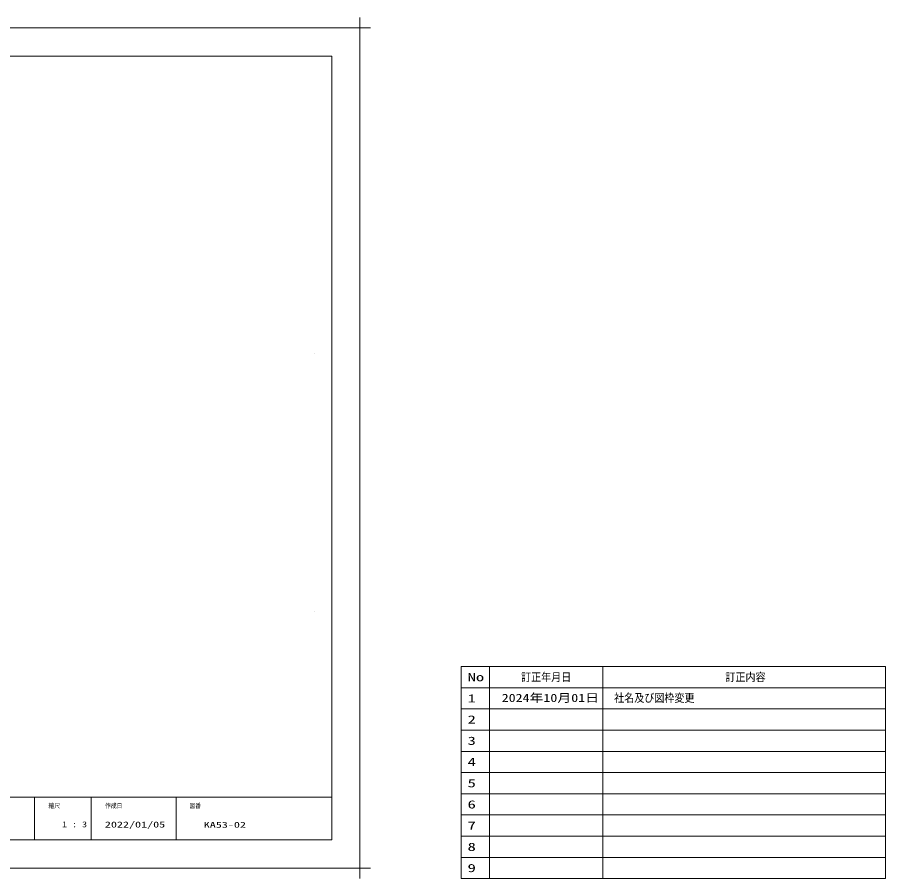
# Model space of a CAD drawing. Units: millimetres on the paper. Extents: x -305 to 305, y -152 to 152.
# Drawn here: x -2.1 to 304.8, y -152.3 to 152.3 of the extents above; entities that cross this region are included whole.
import ezdxf
from ezdxf.enums import TextEntityAlignment as Align

# ---------------------------------------------------------------- set-up
doc = ezdxf.new("R2010")
doc.units = ezdxf.units.MM
for name, color, linetype, lineweight in [('0-0_0', 7, 'Continuous', 9), ('0-2_S1', 7, 'Continuous', 9), ('0-3_1図面枠', 7, 'Continuous', 9), ('0-4_図面枠', 3, 'Continuous', 9), ('0-5_DEFPOINTS', 7, 'Continuous', 9)]:
    doc.layers.add(name, color=color, linetype=linetype, lineweight=lineweight)
doc.styles.add('ＭＳ ゴシック', font='')
doc.styles.get('ＭＳ ゴシック').set_extended_font_data('MS Gothic')

# ---------------------------------------------------------------- blocks, each defined once
blk = doc.blocks.new('グループ-6')
at = {"layer": '0-3_1図面枠'}
for p, q in [((-4200, 2895), (-4200, 3045)), ((4200, 2895), (4200, 3045)), ((-4275, 2970), (-4125, 2970)), ((4275, 2970), (4125, 2970)), ((-4200, -2895), (-4200, -3045)), ((4200, -2895), (4200, -3045)), ((-4275, -2970), (-4125, -2970)), ((4275, -2970), (4125, -2970))]:
    blk.add_line(p, q, dxfattribs=at)

msp = doc.modelspace()

# ---------------------------------------------------------------- linework, layer by layer
at = {"layer": '0-0_0'}
for p, q in [((154.767, -77.252), (154.767, -152.252)), ((154.767, -77.252), (304.767, -77.252)), ((164.767, -77.252), (164.767, -152.252)), ((204.767, -77.252), (204.767, -152.252)), ((304.767, -77.252), (304.767, -152.252)), ((154.767, -84.752), (304.767, -84.752)), ((154.767, -92.252), (304.767, -92.252)), ((154.767, -99.752), (304.767, -99.752)), ((154.767, -107.252), (304.767, -107.252)), ((154.767, -114.752), (304.767, -114.752)), ((154.767, -122.252), (304.767, -122.252)), ((3.983, -123.498), (3.983, -138.498)), ((23.983, -123.498), (23.983, -138.498)), ((53.983, -123.498), (53.983, -138.498)), ((154.767, -129.752), (304.767, -129.752)), ((154.767, -137.252), (304.767, -137.252)), ((154.767, -144.752), (304.767, -144.752)), ((154.767, -152.252), (304.767, -152.252))]:
    msp.add_line(p, q, dxfattribs=at)
at = {"layer": '0-2_S1'}
for points in [[(103.006, 33.375), (103.006, 33.371), (103.007, 33.371), (103.007, 33.371), (103.008, 33.371), (103.008, 33.372), (103.009, 33.372), (103.009, 33.372), (103.009, 33.372), (103.01, 33.373), (103.01, 33.373), (103.01, 33.374), (103.01, 33.374), (103.01, 33.375), (103.01, 33.375), (103.01, 33.375), (103.01, 33.376), (103.01, 33.376), (103.01, 33.377), (103.009, 33.377), (103.009, 33.378), (103.009, 33.378), (103.008, 33.378), (103.008, 33.378), (103.007, 33.378), (103.007, 33.379), (103.006, 33.379)], [(103.006, -57.875), (103.006, -57.879), (103.007, -57.879), (103.007, -57.879), (103.008, -57.879), (103.008, -57.878), (103.009, -57.878), (103.009, -57.878), (103.009, -57.878), (103.01, -57.877), (103.01, -57.877), (103.01, -57.876), (103.01, -57.876), (103.01, -57.875), (103.01, -57.875), (103.01, -57.875), (103.01, -57.874), (103.01, -57.874), (103.01, -57.873), (103.009, -57.873), (103.009, -57.872), (103.009, -57.872), (103.008, -57.872), (103.008, -57.872), (103.007, -57.872), (103.007, -57.871), (103.006, -57.871)]]:
    msp.add_lwpolyline(points, close=True, dxfattribs=at)
at = {"layer": '0-4_図面枠'}
msp.add_line((-291.017, -123.498), (108.983, -123.498), dxfattribs=at)
msp.add_lwpolyline([(-291.017, -138.498), (108.983, -138.498), (108.983, 138.502), (-291.017, 138.502)], close=True, dxfattribs=at)
at = {"layer": '0-5_DEFPOINTS'}
for p, q in [((118.983, 148.502), (-301.017, 148.502)), ((118.983, -148.498), (118.983, 148.502)), ((118.983, -148.498), (-301.017, -148.498))]:
    msp.add_line(p, q, dxfattribs=at)

# ---------------------------------------------------------------- block references
at = {"layer": '0-3_1図面枠', "xscale": 0.05, "yscale": 0.05}
msp.add_blockref('グループ-6', (-91.017, 0.002), dxfattribs=at)

# ---------------------------------------------------------------- texts
at = {"layer": '0-3_1図面枠', "style": 'ＭＳ ゴシック'}
for s, height, width, p in [('縮尺', 1.628, 0.9, (8.896, -127.769)), ('作成日', 1.628, 0.9, (28.857, -127.788)), ('図番', 1.628, 0.9, (58.732, -127.759)), ('2022/01/05', 2.089, 1.5, (28.822, -134.801)), ('1 : 3', 2.089, 1.25, (13.65, -134.738)), ('KA53-02', 2.089, 1.5, (63.761, -134.899))]:
    msp.add_text(s, height=height, dxfattribs=dict(at, width=width)).set_placement(p, align=Align.BOTTOM_LEFT)
at = {"layer": '0-4_図面枠', "style": 'ＭＳ ゴシック'}
for s, height, width, p in [('No', 2.889, 1.5, (156.995, -83.321)), ('訂正年月日', 2.889, 0.9, (175.924, -83.321)), ('訂正内容', 2.889, 0.9, (248.147, -83.321)), ('1', 2.889, 1.5, (156.995, -90.821)), ('2024年10月01日', 2.886, 1.25, (169.082, -90.666)), ('社名及び図枠変更', 2.889, 0.9, (208.834, -90.666)), ('2', 2.889, 1.5, (156.995, -98.321)), ('3', 2.889, 1.5, (156.995, -105.821)), ('4', 2.889, 1.5, (156.995, -113.321)), ('5', 2.889, 1.5, (156.995, -120.821)), ('6', 2.889, 1.5, (156.995, -128.321)), ('7', 2.889, 1.5, (156.995, -135.821)), ('8', 2.889, 1.5, (156.995, -143.321)), ('9', 2.889, 1.5, (156.995, -150.821))]:
    msp.add_text(s, height=height, dxfattribs=dict(at, width=width)).set_placement(p, align=Align.BOTTOM_LEFT)

doc.saveas('drawing.dxf')
